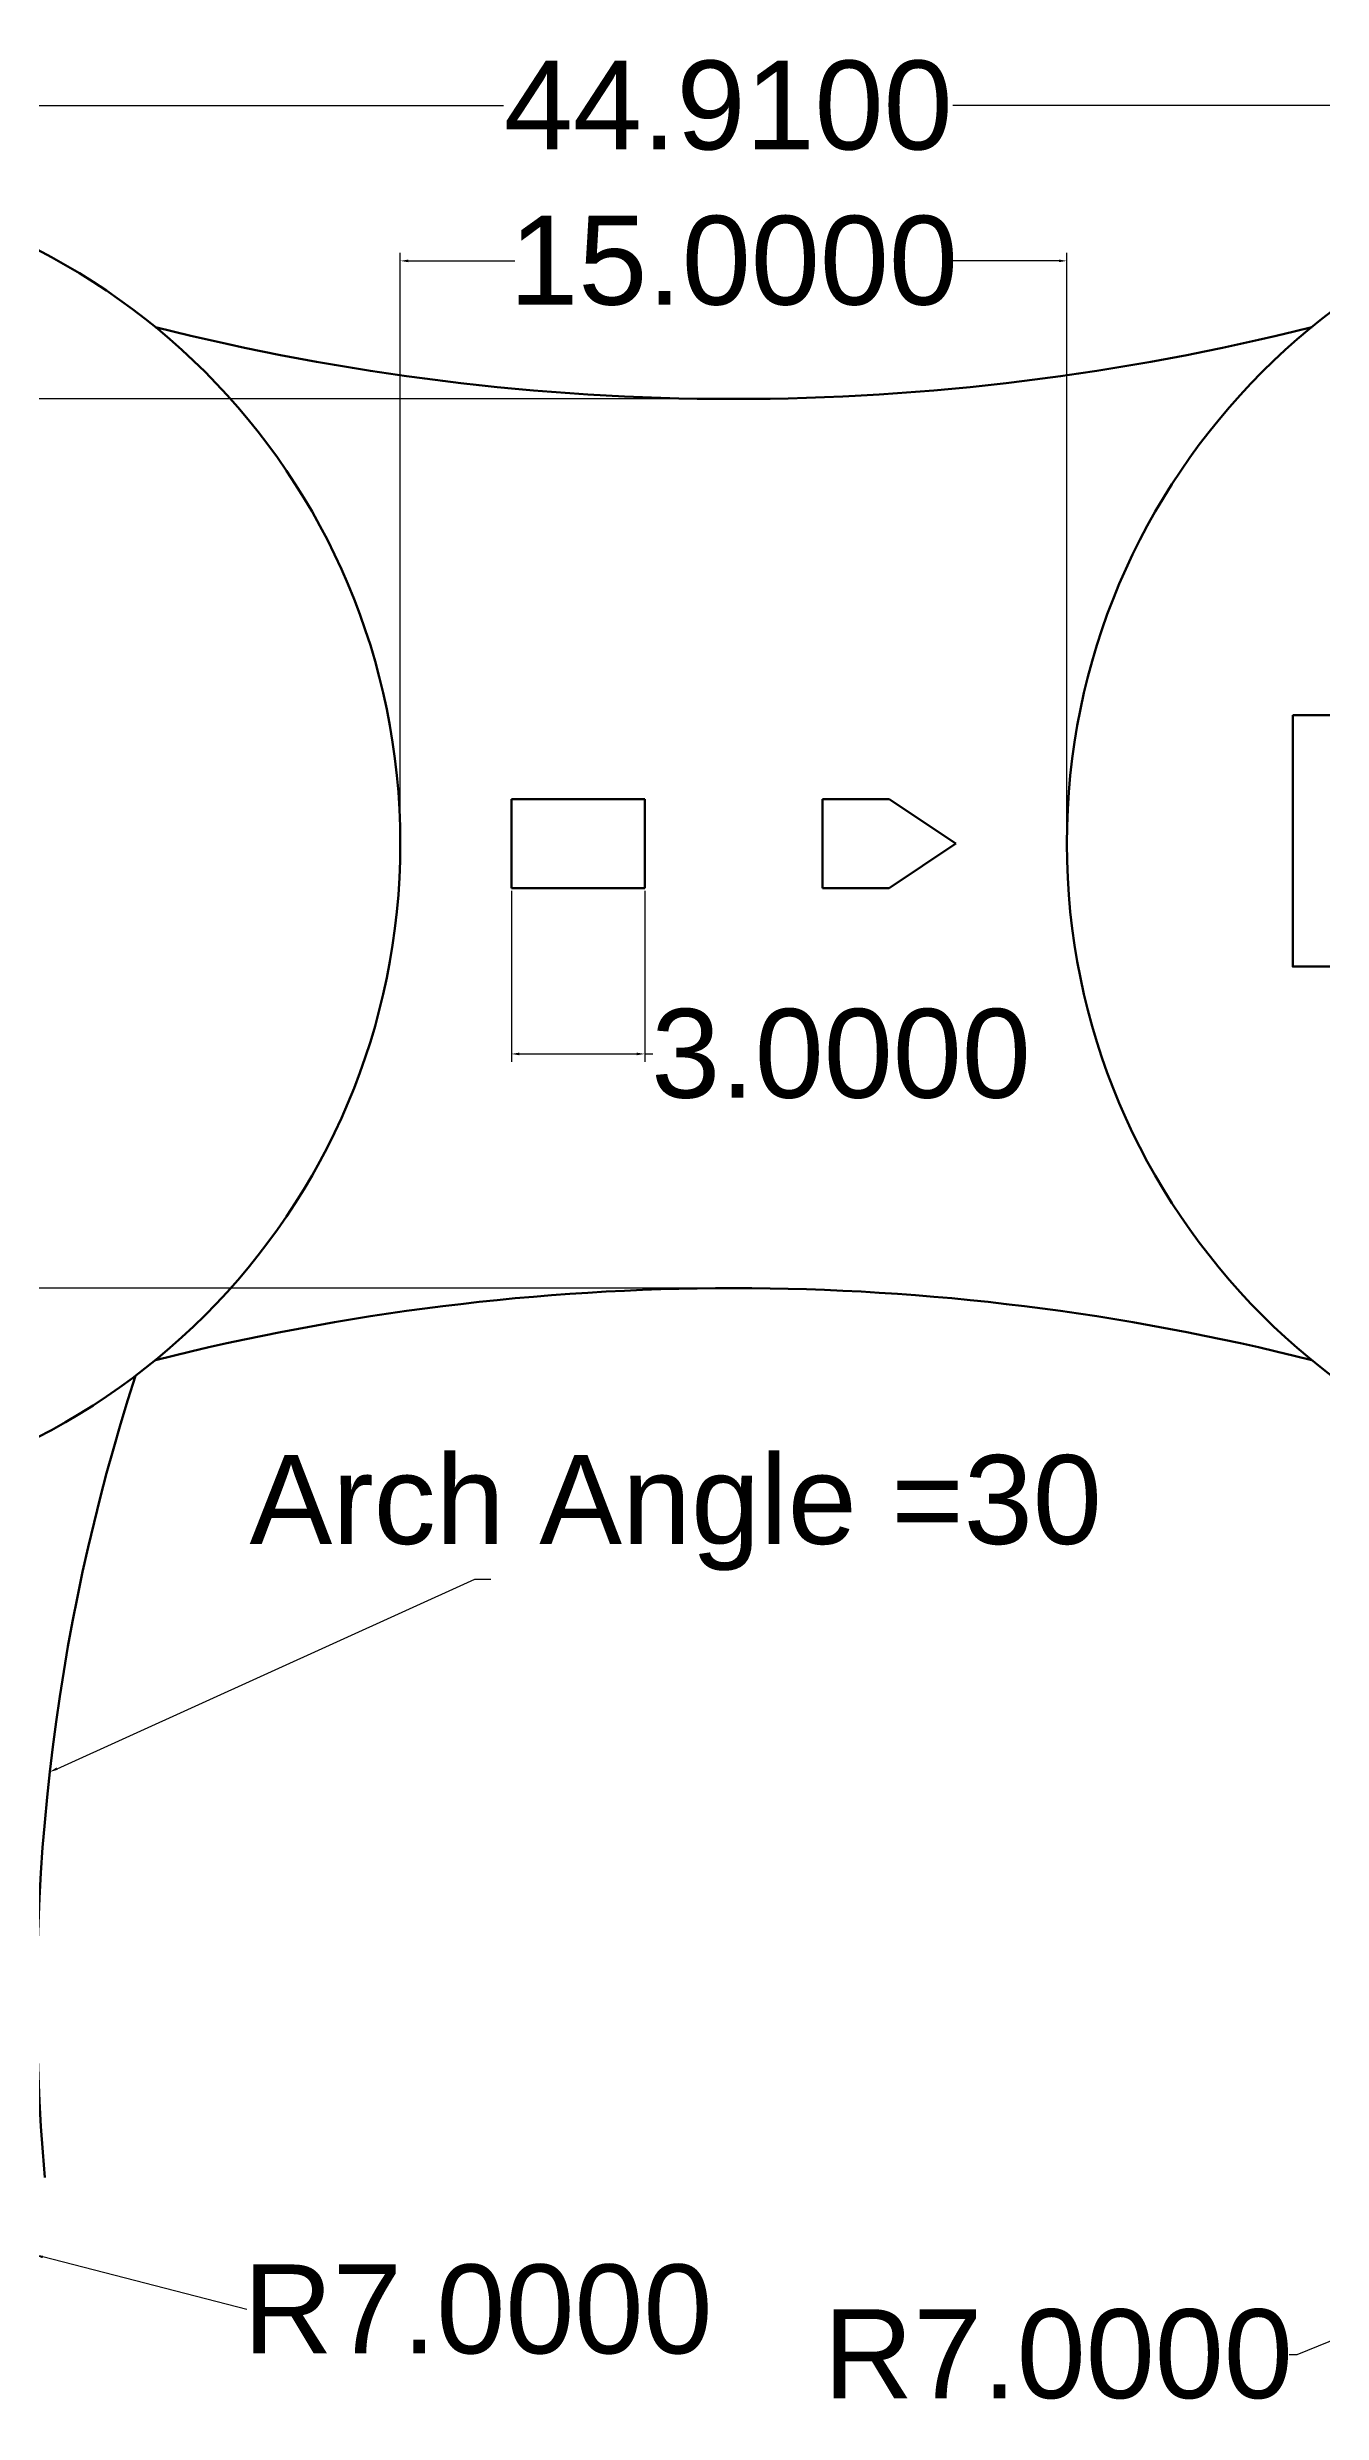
# Model space of a CAD drawing. Header units: inches. Extents: x 0 to 244, y 0 to 89.
# Drawn here: x 174.8 to 203.5, y 14.1 to 67.3 of the extents above; entities that cross this region are included whole.
import ezdxf
from ezdxf import colors
from ezdxf.entities.mleader import LeaderData, LeaderLine
from ezdxf.math import Vec2, Vec3

# ---------------------------------------------------------------- set-up
doc = ezdxf.new("R2010")
doc.units = ezdxf.units.IN
doc.header["$MEASUREMENT"] = 0
doc.layers.get('Defpoints').update_dxf_attribs({"color": 10, "lineweight": 100})
for name, color, linetype, lineweight, plot in [('Layer2', 6, 'Continuous', 100, False), ('Layer5', 255, 'Continuous', 50, False), ('Layer9', 250, 'Continuous', 50, False)]:
    doc.layers.add(name, color=color, linetype=linetype, lineweight=lineweight, plot=plot)
doc.layers.add('Layer6', color=2, linetype='Continuous', plot=False)
doc.styles.get("Standard").update_dxf_attribs({"font": 'arial.ttf', "height": 2})
doc.dimstyles.get("Standard").update_dxf_attribs({"dimtxt": 0.18, "dimasz": 0.18, "dimexe": 0.18, "dimexo": 0.0625, "dimgap": 0.09, "dimtad": 0, "dimtih": 1, "dimtoh": 1, "dimdec": 4, "dimzin": 0, "dimdsep": 46, "dimtxsty": 'Standard', "dimcen": 0.09, "dimadec": 0, "dimazin": 0, "dimtfac": 1, "dimtdec": 4, "dimtofl": 0, "dimtmove": 0, "dimatfit": 3, "dimfxl": 1, "dimtolj": 1, "dimtzin": 0, "dimarcsym": 0})

# ---------------------------------------------------------------- blocks, each defined once
blk = doc.blocks.new('*D2')
at = {"layer": 'Defpoints', "color": 0, "transparency": 16777216}
for p in [(212.733, 19.364), (206.245, 16.735)]:
    blk.add_point(p, dxfattribs=at)
at = {"layer": 'Layer6', "color": 0, "lineweight": -2, "transparency": 16777216}
for p, q in [((212.643, 19.364), (212.823, 19.364)), ((212.733, 19.274), (212.733, 19.454)), ((202.912, 15.385), (206.078, 16.668)), ((202.732, 15.385), (202.912, 15.385))]:
    blk.add_line(p, q, dxfattribs=at)
at = {"layer": 'Layer6', "color": 0, "transparency": 16777216}
blk.add_solid([(206.067, 16.696), (206.09, 16.64), (206.245, 16.735)], dxfattribs=at)
at = {"layer": 'Layer6', "color": 0, "transparency": 16777216, "insert": (197.537, 15.385), "char_height": 2, "attachment_point": 5}
blk.add_mtext('\\A1;R7.0000', dxfattribs=at)
blk = doc.blocks.new('*D3')
at = {"layer": 'Defpoints', "color": 0, "transparency": 16777216}
for p in [(167.733, 19.364), (174.512, 17.619)]:
    blk.add_point(p, dxfattribs=at)
at = {"layer": 'Layer6', "color": 0, "lineweight": -2, "transparency": 16777216}
for p, q in [((167.643, 19.364), (167.823, 19.364)), ((167.733, 19.274), (167.733, 19.454)), ((179.282, 16.392), (174.686, 17.575))]:
    blk.add_line(p, q, dxfattribs=at)
at = {"layer": 'Layer6', "color": 0, "transparency": 16777216}
blk.add_solid([(174.694, 17.604), (174.679, 17.546), (174.512, 17.619)], dxfattribs=at)
at = {"layer": 'Layer6', "color": 0, "transparency": 16777216, "insert": (184.477, 16.392), "char_height": 2, "attachment_point": 5}
blk.add_mtext('\\A1;R7.0000', dxfattribs=at)
blk = doc.blocks.new('*D5')
at = {"layer": 'Defpoints', "color": 0, "transparency": 16777216}
for p in [(197.733, 62.47), (182.733, 49.364), (197.733, 49.364)]:
    blk.add_point(p, dxfattribs=at)
at = {"layer": 'Layer6', "color": 0, "lineweight": -2, "transparency": 16777216}
for p, q in [((182.733, 49.427), (182.733, 62.65)), ((182.913, 62.47), (185.312, 62.47)), ((197.553, 62.47), (195.154, 62.47)), ((197.733, 49.427), (197.733, 62.65))]:
    blk.add_line(p, q, dxfattribs=at)
at = {"layer": 'Layer6', "color": 0, "transparency": 16777216}
for points in [[(182.913, 62.5), (182.913, 62.44), (182.733, 62.47)], [(197.553, 62.5), (197.553, 62.44), (197.733, 62.47)]]:
    blk.add_solid(points, dxfattribs=at)
at = {"layer": 'Layer6', "color": 0, "transparency": 16777216, "insert": (190.233, 62.47), "char_height": 2, "attachment_point": 5}
blk.add_mtext('\\A1;15.0000', dxfattribs=at)
blk = doc.blocks.new('*D6')
at = {"layer": 'Defpoints', "color": 0, "transparency": 16777216}
for p in [(212.643, 65.961), (167.733, 49.364), (212.643, 49.364)]:
    blk.add_point(p, dxfattribs=at)
at = {"layer": 'Layer6', "color": 0, "lineweight": -2, "transparency": 16777216}
for p, q in [((167.733, 49.427), (167.733, 66.141)), ((212.643, 49.427), (212.643, 66.141)), ((167.913, 65.961), (185.058, 65.961)), ((212.463, 65.961), (195.168, 65.961))]:
    blk.add_line(p, q, dxfattribs=at)
at = {"layer": 'Layer6', "color": 0, "transparency": 16777216}
for points in [[(167.913, 65.991), (167.913, 65.931), (167.733, 65.961)], [(212.463, 65.991), (212.463, 65.931), (212.643, 65.961)]]:
    blk.add_solid(points, dxfattribs=at)
at = {"layer": 'Layer6', "color": 0, "transparency": 16777216, "insert": (190.113, 65.961), "char_height": 2, "attachment_point": 5}
blk.add_mtext('\\A1;44.9100', dxfattribs=at)
blk = doc.blocks.new('*D7')
at = {"layer": 'Defpoints', "color": 0, "transparency": 16777216}
for p in [(185.233, 48.364), (188.233, 48.364), (188.233, 44.633)]:
    blk.add_point(p, dxfattribs=at)
at = {"layer": 'Layer6', "color": 0, "lineweight": -2, "transparency": 16777216}
for p, q in [((185.233, 48.302), (185.233, 44.453)), ((188.233, 48.302), (188.233, 44.453)), ((185.413, 44.633), (188.053, 44.633)), ((188.233, 44.633), (188.413, 44.633))]:
    blk.add_line(p, q, dxfattribs=at)
at = {"layer": 'Layer6', "color": 0, "transparency": 16777216}
for points in [[(185.413, 44.663), (185.413, 44.603), (185.233, 44.633)], [(188.053, 44.663), (188.053, 44.603), (188.233, 44.633)]]:
    blk.add_solid(points, dxfattribs=at)
at = {"layer": 'Layer6', "color": 0, "transparency": 16777216, "insert": (192.65, 44.633), "char_height": 2, "attachment_point": 5}
blk.add_mtext('\\A1;3.0000', dxfattribs=at)
blk = doc.blocks.new('*D8')
at = {"layer": 'Defpoints', "color": 0, "transparency": 16777216}
for p in [(190.233, 59.364), (144.574, 39.364), (190.233, 39.364)]:
    blk.add_point(p, dxfattribs=at)
at = {"layer": 'Layer6', "color": 0, "lineweight": -2, "transparency": 16777216}
for p, q in [((190.17, 59.364), (144.394, 59.364)), ((144.574, 59.184), (144.574, 50.475)), ((144.574, 39.544), (144.574, 48.253)), ((190.17, 39.364), (144.394, 39.364))]:
    blk.add_line(p, q, dxfattribs=at)
at = {"layer": 'Layer6', "color": 0, "transparency": 16777216}
for points in [[(144.544, 59.184), (144.604, 59.184), (144.574, 59.364)], [(144.544, 39.544), (144.604, 39.544), (144.574, 39.364)]]:
    blk.add_solid(points, dxfattribs=at)
at = {"layer": 'Layer6', "color": 0, "transparency": 16777216, "insert": (144.574, 49.364), "char_height": 2, "attachment_point": 5}
blk.add_mtext('\\A1;20.0000', dxfattribs=at)

msp = doc.modelspace()

# ---------------------------------------------------------------- linework, layer by layer
at = {"layer": 'Layer2'}
msp.add_lwpolyline([(202.81434, 52.25507), (202.81434, 46.59822), (208.47119, 46.59822), (208.47119, 52.25507)], close=True, dxfattribs=at)
at = {"layer": 'Layer5'}
for p, q in [((188.23277, 50.36415), (185.23277, 50.36415)), ((185.23277, 50.36415), (185.23277, 48.36415)), ((188.23277, 49.36415), (188.23277, 50.36415)), ((193.73277, 50.36415), (192.23277, 50.36415)), ((192.23277, 50.36415), (192.23277, 48.36415)), ((195.23277, 49.36415), (193.73277, 50.36415)), ((188.23277, 48.36415), (188.23277, 49.36415)), ((195.23277, 49.36415), (193.73277, 48.36415)), ((185.23277, 48.36415), (188.23277, 48.36415)), ((192.23277, 48.36415), (193.73277, 48.36415))]:
    msp.add_line(p, q, dxfattribs=at)
at = {"layer": 'Layer9'}
for centre in [(167.73277, 49.36415), (212.73277, 49.36415)]:
    msp.add_circle(centre, 15, dxfattribs=at)
for centre, radius, start, end in [((190.23277, 112.48915), 53.125, 255.821857, 284.178143), ((190.23277, -13.76085), 53.125, 75.821857, 104.178143), ((219.94493, 23.37424), 45.38965, 162.005467, 185.068583)]:
    msp.add_arc(centre, radius, start, end, dxfattribs=at)

# ---------------------------------------------------------------- texts
at = {"layer": 'Layer6'}
msp.add_text('Arch Angle =30', height=2, dxfattribs=at).set_placement((179.33896, 33.61069))

# ---------------------------------------------------------------- dimensions: what is measured, and where the dimension line sits
for base, p1, p2, picture, middle in [((212.64277, 65.96101), (167.73277, 49.36415), (212.64277, 49.36415), '*D6', (190.11273, 65.96101)), ((197.73277, 62.47035), (182.73277, 49.36415), (197.73277, 49.36415), '*D5', (190.23277, 62.47035))]:
    dim = msp.add_linear_dim(base=base, p1=p1, p2=p2, angle=0, dimstyle='Standard', dxfattribs=at)
    dim.commit()
    dim.dimension.update_dxf_attribs({"geometry": picture, "text_midpoint": middle, "dimtype": 161})
for p1, p2, distance, picture, middle in [((190.23277, 59.36415), (190.23277, 39.36415), -45.65882, '*D8', (144.57395, 49.36415)), ((185.23277, 48.36415), (188.23277, 48.36415), -3.73068, '*D7', (192.65011, 44.63347))]:
    dim = msp.add_aligned_dim(p1=p1, p2=p2, distance=distance, dimstyle='Standard', dxfattribs=at)
    dim.commit()
    dim.dimension.update_dxf_attribs({"geometry": picture, "text_midpoint": middle})
for center, mpoint, picture, middle in [((167.73277, 19.36415), (174.51185, 17.61943), '*D3', (179.28176, 16.39182)), ((212.73277, 19.36415), (206.24508, 16.73546), '*D2', (197.5373, 15.3851))]:
    dim = msp.add_radius_dim(center=center, mpoint=mpoint, dimstyle='Standard', dxfattribs=at)
    dim.commit()
    dim.dimension.update_dxf_attribs({"geometry": picture, "text_midpoint": middle, "dimtype": 164})

# ---------------------------------------------------------------- leaders
ml = msp.add_multileader_mtext('Standard', dxfattribs=at)
ml.set_content('', color=256)
ml.set_leader_properties()
ml.build(insert=Vec2(0, 0))
ml.multileader.update_dxf_attribs({"dogleg_length": 0.36, "arrow_head_size": 0.18})
ctx = ml.context
ctx.base_point, ctx.char_height, ctx.arrow_head_size, ctx.landing_gap_size, ctx.plane_origin = Vec3(184.77333, 32.81915), 0.18, 0.18, 0.09, Vec3(174.84374, 28.48335)
notes = []
notes.append((ctx, [(0, (1, 1, 0), (184.41333, 32.81915), (1, 0), 0.36, [(0, [(174.84374, 28.48335)], 0, [])])]))
ctx.mtext.insert, ctx.mtext.flow_direction = Vec3(184.86333, 32.90915), 5
for ctx, leaders in notes:
    for number, flags, end, landing, length, lines in leaders:
        leader = LeaderData()
        leader.index, (leader.has_last_leader_line, leader.has_dogleg_vector, leader.attachment_direction) = number, flags
        leader.last_leader_point, leader.dogleg_vector, leader.dogleg_length = Vec3(end), Vec3(landing), length
        for number, points, colour, breaks in lines:
            line = LeaderLine()
            line.index, line.vertices, line.color, line.breaks = number, Vec3.list(points), colors.encode_raw_color(colour), breaks
            leader.lines.append(line)
        ctx.leaders.append(leader)

doc.saveas('drawing.dxf')
